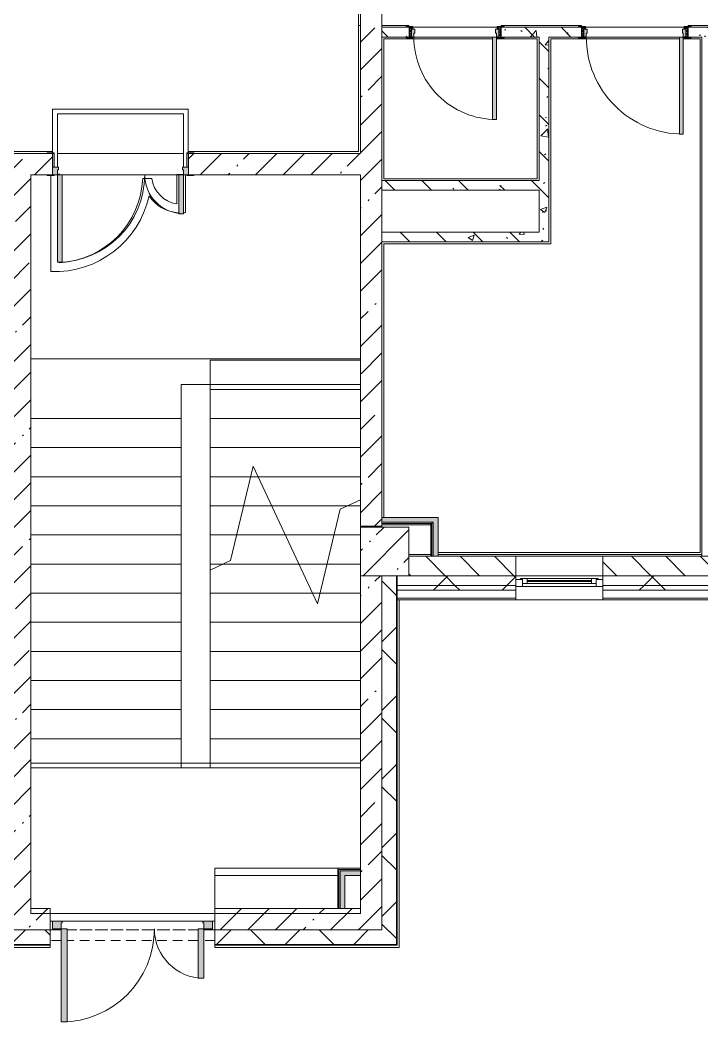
# Model space of a CAD drawing. Header units: millimetres. Extents: x 81368 to 286493, y -8553 to 29000.
# Drawn here: x 231453 to 238483, y -1048 to 9275 of the extents above; entities that cross this region are included whole.
import ezdxf

# ---------------------------------------------------------------- set-up
doc = ezdxf.new("R2010")
doc.units = ezdxf.units.MM
doc.linetypes.add('200_ШТРИХ__ш1_п0_6_', pattern=[160, 100, -60])
for name, color, linetype, lineweight in [('A-DETL-MBND-1', 7, '200_ШТРИХ__ш1_п0_6_', 9), ('A-GLAZ-2', 7, 'Continuous', 5), ('A-WALL', 7, 'Continuous', 9), ('A-WALL-6', 7, 'Continuous', 5), ('I-WALL-6', 7, 'Continuous', 5), ('S-COLS-1', 7, 'Continuous', 5), ('S-STRS-1', 7, 'Continuous', 5), ('S-STRS-MBND-1', 7, 'Continuous', 5)]:
    doc.layers.add(name, color=color, linetype=linetype, lineweight=lineweight)
for name, color, linetype, lineweight, true_color in [('A-DOOR-5', 7, 'Continuous', 5, 0xe2e2e2), ('A-DOOR-6', 7, 'Continuous', 5, 0xaaaaaa), ('A-DOOR-FRAM-4', 7, 'Continuous', 5, 0xe2e2e2), ('A-DOOR-FRAM-5', 7, 'Continuous', 5, 0xaaaaaa), ('A-FLOR-3', 7, 'Continuous', 5, 0xaaaaaa), ('I-WALL-5', 7, 'Continuous', 9, 0xe7e7e7), ('I-WALL-8', 7, 'Continuous', 5, 0x787878)]:
    doc.layers.add(name, color=color, linetype=linetype, lineweight=lineweight, true_color=true_color)
pattern_1 = [(45, (159482.88, 0), (-285.1231, 285.1231), []), (45, (159768, 0), (-285.1231, 285.1231), [504.031, -100.806, 16.764, -84.042])]
pattern_2 = [(45, (159482.9, 0), (-353.5534, 353.5534), []), (135, (159482.9, 0), (-353.5534, -353.5534), [])]
pattern_3 = [(135, (159482.9, 0), (-377.1708, -377.1708), [533.4, -88.9, 17.78, -88.9]), (135, (159482.9, 376.94), (-377.1708, -377.1708), []), (50, (159482.9, 0), (637.6445, -55.7866), [66.675, -733.425]), (355, (159482.9, 0), (-123.3494, 668.699), [53.34, -586.74]), (100.451, (159536, -4.65), (514.299, 612.908), [56.665, -623.315]), (46.184, (159482.9, 177.8), (948.7764, -147.15), [100.012, -1100.137]), (96.636, (159561.9, 165.5), (830.909, 865.997), [84.998, -934.973]), (351.184, (159482.9, 177.8), (830.918, 865.988), [80.01, -880.11]), (21, (159571.8, 133.35), (530.6506, -357.9283), [66.675, -733.425]), (326, (159571.8, 133.35), (216.308, 644.6585), [53.34, -586.74]), (71.451, (159616, 103.5), (746.9596, 286.7243), [56.665, -623.315]), (37.5, (159482.88, 0), (10.81053, 295.9426), [16.764, -562.864, 16.764, -578.866, -588.962]), (37.5, (159482.88, 0), (10.81053, 295.9426), [-1175.258, 16.764, -572.198]), (7.5, (159482.88, 0), (233.8692, 350.6318), [16.764, -322.834, 16.764, -549.529, -224.472]), (7.5, (159482.88, 0), (233.8692, 350.6318), [-905.891, 16.764, -207.708]), (327.5, (159284.63, 0), (474.5678, -20.0513), [16.764, -205.486, 16.764, -676.656, -920.115]), (327.5, (159284.63, 0), (474.5678, -20.0513), [-915.67, 16.764, -903.351]), (317.5, (159195.73, 0), (518.4522, 88.9934), [16.764, -272.161, 16.764, -443.738, -653.415]), (317.5, (159195.73, 0), (518.4522, 88.9934), [-749.427, 16.764, -636.651])]
pattern_4 = [(45, (159482.9, 0), (-530.33, 530.33), []), (135, (159482.9, 0), (-530.33, -530.33), [])]

# ---------------------------------------------------------------- blocks, each defined once
blk = doc.blocks.new('BSC_Колонна _Прямоугольная - 500х500-V41-1_2_3_птичка')
at = {"layer": 'S-COLS-1'}
h = blk.add_hatch(dxfattribs=at)
h.set_pattern_fill('FP_84', color=256, style=0, pattern_type=2)
h.set_pattern_definition([(45, (-75730, -3800), (-285.1231, 285.1231), []), (45, (-75444.88, -3800), (-285.1231, 285.1231), [504.031, -100.806, 16.764, -84.042])])
h.paths.add_polyline_path([(120, -250), (250, -250), (250, 250), (-250, 250), (-250, -250), (-30, -250)])
for p, q in [((250, 250), (-250, 250)), ((-250, 250), (-250, -250)), ((250, -250), (250, 250)), ((-250, -250), (250, -250))]:
    blk.add_line(p, q, dxfattribs=at)
blk = doc.blocks.new('110_Дверь_СКБ_1Ст_Внутренняя1 - Д-7_п__950x2100h_Туалет-32105350-1_2_3_птичка')
at = {"layer": 'A-DOOR-5'}
h = blk.add_hatch(color=256, dxfattribs=at)
h.paths.add_polyline_path([(437, -30), (462, -30), (462, 50), (437, 50), (437, 10), (427, 10), (427, -30)])
h.paths.add_polyline_path([(-438, -30), (-403, -30), (-403, 10), (-413, 10), (-413, 50), (-438, 50)])
at = {"layer": 'A-DOOR-6'}
h = blk.add_hatch(dxfattribs=at)
h.set_pattern_fill('FP_21', color=256, style=0, pattern_type=2)
h.set_pattern_definition([(135, (1826.41, 114.685), (-14.14214, -14.14214), []), (225, (1826.41, 114.685), (14.14214, -14.14214), [])])
h.paths.add_polyline_path([(487, -50), (487, 50), (462, 50), (463, -50)])
at = {"layer": 'A-DOOR-FRAM-4'}
for points in [[(-373, 50), (-373, 900), (-413, 900), (-413, 50), (-393, 50)], [(-438, 50), (-423, 50), (-423, 58), (-493, 58), (-493, 50), (-463, 50)], [(517, 50), (517, 58), (447, 58), (447, 50), (492, 50)], [(-493, -58), (-423, -58), (-423, -50), (-493, -50)], [(-438, -50), (-423, -50), (-423, -30), (-438, -30)], [(462, -50), (462, -30), (447, -30), (447, -50)], [(468, -58), (517, -58), (517, -50), (447, -50), (447, -58)]]:
    blk.add_hatch(color=256, dxfattribs=at).paths.add_polyline_path(points)
at = {"layer": 'A-DOOR-FRAM-5'}
h = blk.add_hatch(dxfattribs=at)
h.set_pattern_fill('FP_22', color=256, style=0, pattern_type=2)
h.set_pattern_definition([(45, (-296.384, 114.685), (-14.1421, 14.1421), []), (135, (-296.384, 114.685), (-14.1421, -14.1421), [])])
h.paths.add_polyline_path([(-438, -50), (-438, 50), (-463, 50), (-463, -50)])
at = {"layer": 'A-DOOR-6'}
for p, q in [((-413, 900), (-413, 50)), ((-373, 900), (-413, 900)), ((-373, 50), (-373, 900)), ((-413, 50), (-373, 50))]:
    blk.add_line(p, q, dxfattribs=at)
blk.add_arc((-413, 50), 850, 360, 90, dxfattribs=at)
at = {"layer": 'A-DOOR-FRAM-5'}
for p, q in [((-423, 58), (-493, 58)), ((-493, 58), (-493, 50)), ((-493, 50), (-423, 50)), ((-438, 50), (-463, 50)), ((-463, 50), (-463, -50)), ((-413, 50), (-438, 50)), ((-438, 50), (-438, -30)), ((-438, -50), (-438, 50)), ((-423, 50), (-438, 50)), ((-438, 50), (-438, 49)), ((-438, 49), (-423, 49)), ((-423, 50), (-423, 58)), ((-423, 49), (-423, 50)), ((-413, 10), (-413, 50)), ((-403, 10), (-413, 10)), ((-403, -30), (-403, 10)), ((437, 10), (427, 10)), ((427, 10), (427, -30)), ((437, 50), (437, 10)), ((462, 50), (437, 50)), ((517, 58), (447, 58)), ((447, 58), (447, 50)), ((462, 50), (447, 50)), ((447, 50), (447, 49)), ((447, 50), (517, 50)), ((447, 49), (462, 49)), ((462, -30), (462, 50)), ((487, 50), (462, 50)), ((462, 50), (462, -50)), ((462, 49), (462, 50)), ((487, -50), (487, 50)), ((517, 50), (517, 58)), ((-423, -50), (-493, -50)), ((-493, -50), (-493, -58)), ((-493, -58), (-423, -58)), ((-463, -50), (-438, -50)), ((-438, -30), (-403, -30)), ((-423, -30), (-438, -30)), ((-438, -30), (-438, -50)), ((-438, -50), (-423, -50)), ((-423, -50), (-423, -30)), ((-423, -58), (-423, -50)), ((427, -30), (462, -30)), ((462, -30), (447, -30)), ((447, -30), (447, -50)), ((447, -50), (462, -50)), ((517, -50), (447, -50)), ((447, -50), (447, -58)), ((447, -58), (517, -58)), ((462, -50), (462, -30)), ((462, -50), (487, -50)), ((517, -58), (517, -50))]:
    blk.add_line(p, q, dxfattribs=at)
blk = doc.blocks.new('110_Дверь_СКБ_1Ст_Внутренняя1 - Д-4 _п_ 1100x2100h_су мгн 2-33304581-1_2_3_птичка')
at = {"layer": 'A-DOOR-5'}
h = blk.add_hatch(color=256, dxfattribs=at)
h.paths.add_polyline_path([(537.5, 50), (512.5, 50), (512.5, 10), (502.5, 10), (502.5, -30), (537.5, -30), (537.5, 28.8)])
h.paths.add_polyline_path([(-487.5, 50), (-512.5, 50), (-512.5, -30), (-477.5, -30), (-477.5, 10), (-487.5, 10)])
at = {"layer": 'A-DOOR-6'}
h = blk.add_hatch(dxfattribs=at)
h.set_pattern_fill('FP_17', color=256, style=0, pattern_type=2)
h.set_pattern_definition([(135, (1751.41, 114.685), (-14.14214, -14.14214), []), (225, (1751.41, 114.685), (14.14214, -14.14214), [])])
h.paths.add_polyline_path([(537.5, 50), (537.5, -50), (562.5, -50), (562.5, 50)])
at = {"layer": 'A-DOOR-FRAM-4'}
for points in [[(-487.5, 1050), (-487.5, 50), (-447.5, 50), (-447.5, 1050)], [(-567.5, 58), (-567.5, 50), (-497.5, 50), (-497.5, 58), (-561.1, 58)], [(530.1, 58), (522.5, 58), (522.5, 50), (592.5, 50), (592.5, 58), (537.5, 58)], [(-497.5, -50), (-567.5, -50), (-567.5, -58), (-497.5, -58)], [(-497.5, -30), (-512.5, -30), (-512.5, -50), (-497.5, -50)], [(537.5, -30), (522.5, -30), (522.5, -50), (537.5, -50)], [(522.5, -50), (522.5, -58), (592.5, -58), (592.5, -50), (537.5, -50)]]:
    blk.add_hatch(color=256, dxfattribs=at).paths.add_polyline_path(points)
at = {"layer": 'A-DOOR-FRAM-5'}
h = blk.add_hatch(dxfattribs=at)
h.set_pattern_fill('FP_18', color=256, style=0, pattern_type=2)
h.set_pattern_definition([(45, (-371.384, 114.685), (-14.1421, 14.1421), []), (135, (-371.384, 114.685), (-14.1421, -14.1421), [])])
h.paths.add_polyline_path([(-512.5, 50), (-537.5, 50), (-537.5, -50), (-512.5, -50), (-512.5, -41.8)])
at = {"layer": 'A-DOOR-6'}
for p, q in [((-487.5, 1050), (-487.5, 50)), ((-447.5, 1050), (-487.5, 1050)), ((-447.5, 50), (-447.5, 1050)), ((-487.5, 50), (-447.5, 50))]:
    blk.add_line(p, q, dxfattribs=at)
blk.add_arc((-487.5, 50), 1000, 360, 90, dxfattribs=at)
at = {"layer": 'A-DOOR-FRAM-5'}
for p, q in [((-497.5, 58), (-567.5, 58)), ((-567.5, 58), (-567.5, 50)), ((-567.5, 50), (-497.5, 50)), ((-512.5, 50), (-537.5, 50)), ((-537.5, 50), (-537.5, -50)), ((-487.5, 50), (-512.5, 50)), ((-512.5, 50), (-512.5, -30)), ((-512.5, -50), (-512.5, 50)), ((-497.5, 50), (-512.5, 50)), ((-512.5, 50), (-512.5, 49)), ((-512.5, 49), (-497.5, 49)), ((-497.5, 50), (-497.5, 58)), ((-497.5, 49), (-497.5, 50)), ((-487.5, 10), (-487.5, 50)), ((-477.5, 10), (-487.5, 10)), ((-477.5, -30), (-477.5, 10)), ((512.5, 10), (502.5, 10)), ((502.5, 10), (502.5, -30)), ((512.5, 50), (512.5, 10)), ((537.5, 50), (512.5, 50)), ((592.5, 58), (522.5, 58)), ((522.5, 58), (522.5, 50)), ((537.5, 50), (522.5, 50)), ((522.5, 50), (522.5, 49)), ((522.5, 50), (592.5, 50)), ((522.5, 49), (537.5, 49)), ((537.5, -30), (537.5, 50)), ((562.5, 50), (537.5, 50)), ((537.5, 50), (537.5, -50)), ((537.5, 49), (537.5, 50)), ((562.5, -50), (562.5, 50)), ((592.5, 50), (592.5, 58)), ((-497.5, -50), (-567.5, -50)), ((-567.5, -50), (-567.5, -58)), ((-567.5, -58), (-497.5, -58)), ((-537.5, -50), (-512.5, -50)), ((-512.5, -30), (-477.5, -30)), ((-497.5, -30), (-512.5, -30)), ((-512.5, -30), (-512.5, -50)), ((-512.5, -50), (-497.5, -50)), ((-497.5, -50), (-497.5, -30)), ((-497.5, -58), (-497.5, -50)), ((502.5, -30), (537.5, -30)), ((537.5, -30), (522.5, -30)), ((522.5, -30), (522.5, -50)), ((522.5, -50), (537.5, -50)), ((592.5, -50), (522.5, -50)), ((522.5, -50), (522.5, -58)), ((522.5, -58), (592.5, -58)), ((537.5, -50), (537.5, -30)), ((537.5, -50), (562.5, -50)), ((592.5, -58), (592.5, -50))]:
    blk.add_line(p, q, dxfattribs=at)
blk = doc.blocks.new('110_Дверь_СКБ_2Ст - Д-1_л_Лестничная клетка EIS60 2-32142534-1_2_3_птичка')
at = {"layer": 'A-DOOR-5'}
for points in [[(662, 1010), (612, 1010), (612, 110), (662, 110), (662, 786)], [(-588, 510), (-638, 510), (-638, 110), (-588, 110), (-588, 499)], [(712, 30), (697, 30), (700, -110), (712, -110)]]:
    blk.add_hatch(color=256, dxfattribs=at).paths.add_polyline_path(points)
h = blk.add_hatch(color=256, dxfattribs=at)
h.paths.add_polyline_path([(662, 110), (662, 60), (652, 60), (652, 30), (712, 33), (712, 110)])
h.paths.add_polyline_path([(-638, 110), (-688, 110), (-687, 30), (-628, 36), (-628, 60), (-638, 60), (-638, 105)])
at = {"layer": 'A-DOOR-FRAM-4'}
for points in [[(-673, 118), (-743, 118), (-743, 110), (-673, 110)], [(730, 118), (697, 118), (697, 110), (767, 110), (767, 118)], [(-673, 30), (-688, 30), (-687, -110), (-673, -110), (-673, -21)], [(-687, -110), (-743, -110), (-743, -118), (-673, -118), (-674, -110)], [(767, -110), (697, -110), (699, -118), (767, -118)]]:
    blk.add_hatch(color=256, dxfattribs=at).paths.add_polyline_path(points)
at = {"layer": 'A-DOOR-6'}
for p, q in [((662, 1010), (612, 1010)), ((612, 1010), (612, 110)), ((662, 110), (662, 1010)), ((-638, 510), (-638, 110)), ((-588, 510), (-638, 510)), ((-588, 110), (-588, 510)), ((-638, 110), (-588, 110)), ((612, 110), (662, 110))]:
    blk.add_line(p, q, dxfattribs=at)
for centre, radius, start, end in [((662, 110), 900, 90, 180), ((-638, 110), 400, 360, 90)]:
    blk.add_arc(centre, radius, start, end, dxfattribs=at)
at = {"layer": 'A-DOOR-FRAM-5'}
for p, q in [((-673, 118), (-743, 118)), ((-743, 118), (-743, 110)), ((-743, 110), (-673, 110)), ((-638, 110), (-688, 110)), ((-688, 110), (-688, 30)), ((-673, 110), (-673, 118)), ((-638, 60), (-638, 110)), ((662, 110), (662, 60)), ((712, 110), (662, 110)), ((767, 118), (697, 118)), ((697, 118), (697, 110)), ((697, 110), (767, 110)), ((712, 30), (712, 110)), ((767, 110), (767, 118)), ((-688, 30), (-628, 30)), ((-673, 30), (-688, 30)), ((-688, 30), (-688, -110)), ((-673, -110), (-673, 30)), ((-628, 60), (-638, 60)), ((-628, 30), (-628, 60)), ((662, 60), (652, 60)), ((652, 60), (652, 30)), ((652, 30), (712, 30)), ((712, 30), (697, 30)), ((697, 30), (697, -110)), ((712, -110), (712, 30)), ((-673, -110), (-743, -110)), ((-743, -110), (-743, -118)), ((-743, -118), (-673, -118)), ((-688, -110), (-673, -110)), ((-673, -118), (-673, -110)), ((697, -110), (712, -110)), ((767, -110), (697, -110)), ((697, -110), (697, -118)), ((697, -118), (767, -118)), ((767, -118), (767, -110))]:
    blk.add_line(p, q, dxfattribs=at)
blk = doc.blocks.new('120_Окно_СКБ_1Ст - 120_Окно_СКБ_1Ст 900х2500_h_-19906774-1_2_3_птичка')
at = {"layer": 'A-GLAZ-2'}
for p, q in [((-450, -75), (-450, -5)), ((-450, -5), (-380, -5)), ((450, -5), (-450, -5)), ((-380, -75), (-450, -75)), ((-450, -75), (-400, -75)), ((-380, -75), (-400, -75)), ((-400, -75), (-400, -85)), ((-400, -85), (400, -85)), ((400, -85), (-400, -85)), ((-380, -5), (-380, -75)), ((380, -35), (-380, -35)), ((-380, -35), (-380, -75)), ((-330, -85), (-330, -35)), ((-330, -55), (330, -55)), ((330, -65), (-330, -65)), ((330, -85), (330, -35)), ((380, -75), (380, -5)), ((380, -5), (450, -5)), ((380, -75), (380, -35)), ((450, -75), (380, -75)), ((400, -75), (380, -75)), ((400, -75), (450, -75)), ((400, -85), (400, -75)), ((450, -5), (450, -75))]:
    blk.add_line(p, q, dxfattribs=at)
blk = doc.blocks.new('110_Дверь_СКБ_2Ст_Наружная - ДН-1_л__ Двухстворчатая 1350 х3200 _ЛК_ в свету с верхним остеклением 2-V153-1_2_3_птичка')
at = {"layer": 'A-DOOR-5'}
for points in [[(694.5, 869), (694.5, -91), (754.5, -91), (754.5, 869)], [(-715.5, 419), (-715.5, -91), (-655.5, -91), (-655.5, 419)]]:
    blk.add_hatch(color=256, dxfattribs=at).paths.add_polyline_path(points)
h = blk.add_hatch(color=256, dxfattribs=at)
h.paths.add_polyline_path([(-805.5, -91), (-805.5, -171), (-705.5, -171), (-705.5, -151), (-715.5, -151), (-715.5, -91), (-780.5, -91)])
h.paths.add_polyline_path([(774.2, -91), (754.5, -91), (754.5, -151), (744.5, -151), (744.5, -171), (844.5, -171), (844.5, -91)])
at = {"layer": 'A-DOOR-6'}
for p, q in [((754.5, 869), (694.5, 869)), ((694.5, 869), (694.5, -91)), ((754.5, -91), (754.5, 869)), ((-715.5, 419), (-715.5, -91)), ((-655.5, 419), (-715.5, 419)), ((-655.5, -91), (-655.5, 419)), ((-715.5, -91), (-655.5, -91)), ((694.5, -91), (754.5, -91))]:
    blk.add_line(p, q, dxfattribs=at)
for centre, radius, start, end in [((754.5, -91), 960, 90, 180), ((-715.5, -91), 510, 0, 90)]:
    blk.add_arc(centre, radius, start, end, dxfattribs=at)
at = {"layer": 'A-DOOR-FRAM-5'}
for p, q in [((-715.5, -91), (-805.5, -91)), ((-805.5, -91), (-805.5, -171)), ((-715.5, -151), (-715.5, -91)), ((754.5, -91), (754.5, -151)), ((844.5, -91), (754.5, -91)), ((844.5, -171), (844.5, -91)), ((-805.5, -171), (-705.5, -171)), ((-705.5, -151), (-715.5, -151)), ((-705.5, -171), (-705.5, -151)), ((754.5, -151), (744.5, -151)), ((744.5, -151), (744.5, -171)), ((744.5, -171), (844.5, -171))]:
    blk.add_line(p, q, dxfattribs=at)
blk = doc.blocks.new('Зашивка приборов отопления5 - Зашивка приборов отопления-33272456-1_2_3_птичка')
at = {"layer": 'A-WALL-6'}
for p, q in [((75245, 535), (73980, 535)), ((73980, 535), (73980, 460)), ((75245, 460), (73980, 460)), ((73980, 460), (73980, 120)), ((73980, 460), (75245, 460))]:
    blk.add_line(p, q, dxfattribs=at)

msp = doc.modelspace()

# ---------------------------------------------------------------- hatches: boundary and pattern name
at = {"layer": 'A-WALL-6'}
h = msp.add_hatch(dxfattribs=at)
h.set_pattern_fill('FP_100', color=256, style=0, pattern_type=2)
h.set_pattern_definition([(135, (159482.88, 0), (-176.7767, -176.7767), [])])
h.paths.add_polyline_path([(235576.1, 3550), (236562.9, 3550), (236562.9, 3750), (235462.9, 3750), (235462.9, 3550)])
h.paths.add_polyline_path([(238483.4, 3550), (238663.4, 3550), (238663.4, 3750), (237462.9, 3750), (237462.9, 3550), (238364.5, 3550)])
h.paths.add_polyline_path([(243582.9, 3550), (243682.9, 3550), (243682.9, 3750), (243582.9, 3750), (243582.9, 3554.3)])
h.paths.add_polyline_path([(239563.4, 3550), (239832.9, 3550), (239832.9, 3750), (239563.4, 3750), (239563.4, 3727.7)])
h.paths.add_polyline_path([(241482.9, 3550), (241482.9, 3750), (240332.9, 3750), (240332.9, 3550)])
h = msp.add_hatch(dxfattribs=at)
h.set_pattern_fill('FP_89', color=256, style=0, pattern_type=2)
h.set_pattern_definition(pattern_2)
h.paths.add_polyline_path([(235182.9, -250), (235332.9, -250), (235332.9, 3550), (235182.9, 3550), (235182.9, -210)])
h = msp.add_hatch(dxfattribs=at)
h.set_pattern_fill('FP_89', color=256, style=0, pattern_type=2)
h.set_pattern_definition(pattern_2)
h.paths.add_polyline_path([(243941.4, 3450), (244282.9, 3450), (244282.9, 3550), (243582.9, 3550), (243582.9, 3450), (243682.9, 3450)])
h.paths.add_polyline_path([(236505.5, 3450), (236562.9, 3455.7), (236562.9, 3550), (235340.9, 3546.3), (235340.9, 3450), (236101.1, 3450)])
h.paths.add_polyline_path([(237462.9, 3450), (238663.4, 3450), (238663.4, 3550), (237462.9, 3550), (237462.9, 3466.9)])
h.paths.add_polyline_path([(240223.5, 3450), (241482.9, 3450), (241482.9, 3550), (239563.4, 3550), (239563.4, 3450)])
h = msp.add_hatch(dxfattribs=at)
h.set_pattern_fill('FP_89', color=256, style=0, pattern_type=2)
h.set_pattern_definition(pattern_2)
h.paths.add_polyline_path([(243582.9, 3400), (244332.9, 3400), (244332.9, 3450), (243582.9, 3450), (243582.9, 3440)])
h.paths.add_polyline_path([(236505.5, 3400), (236562.9, 3400), (236562.9, 3450), (235340.9, 3450), (235340.9, 3400), (235576.1, 3400)])
h.paths.add_polyline_path([(238364.5, 3400), (238663.4, 3400), (238663.4, 3450), (237462.9, 3450), (237462.9, 3400)])
h.paths.add_polyline_path([(239563.4, 3400), (241482.9, 3400), (241482.9, 3450), (239563.4, 3450), (239563.4, 3440)])
h = msp.add_hatch(dxfattribs=at)
h.set_pattern_fill('FP_89', color=256, style=0, pattern_type=2)
h.set_pattern_definition(pattern_2)
h.paths.add_polyline_path([(235176.7, -250), (235182.9, -250), (235182.9, -100), (233462.9, -100), (233462.9, -250), (235174.9, -250)])
h.paths.add_polyline_path([(227210.8, -250), (230142.9, -250), (230142.9, -100), (226542.9, -100), (226542.9, -250)])
h.paths.add_polyline_path([(231718.9, -250), (231762.9, -250), (231762.9, -100), (231042.9, -101.8), (231042.9, -250), (231562.9, -250)])
h.paths.add_polyline_path([(221092.9, -250), (221092.9, -100), (220392.9, -100), (220392.9, -250), (220704.5, -250)])
h.paths.add_polyline_path([(223192.9, -250), (223742.9, -250), (223742.9, -100), (223192.9, -100), (223192.9, -121.3)])
h.paths.add_polyline_path([(219492.9, -250), (219492.9, -100), (218742.9, -100), (218742.9, -250)])
h.paths.add_polyline_path([(216642.9, -250), (216642.9, -100), (215892.9, -100), (215892.9, -250), (216057.1, -250)])
h.paths.add_polyline_path([(224642.9, -250), (225642.9, -250), (225642.9, -100), (224642.9, -100), (224642.9, -118)])
h.paths.add_polyline_path([(211354.4, -250), (212792.9, -250), (212792.9, -100), (211354.4, -100), (211354.4, -150.7)])
h.paths.add_polyline_path([(209254.4, -250), (209254.4, -100), (208542.9, -100), (208542.9, -250), (208621.3, -250)])
h.paths.add_polyline_path([(207642.9, -250), (207642.9, -100), (206892.9, -100), (206892.9, -250)])
h.paths.add_polyline_path([(203792.9, -250), (203792.9, -100), (202220.4, -100), (202220.4, -250), (203044.4, -250)])
h.paths.add_polyline_path([(200120.4, -250), (200120.4, -100), (199422.9, -100), (199422.9, -250)])
h.paths.add_polyline_path([(198522.9, -250), (198522.9, -100), (197472.9, -100), (197472.9, -250), (198397.1, -250)])
h.paths.add_polyline_path([(196572.9, -250), (196572.9, -100), (195452.9, -100), (195452.9, -250), (196538.1, -250)])
h.paths.add_polyline_path([(193352.9, -250), (193352.9, -100), (192492.9, -100), (192492.9, -250)])
h.paths.add_polyline_path([(189692.9, -250), (189692.9, -100), (188692.6, -100), (188692.6, -250), (189102.3, -250)])
h.paths.add_polyline_path([(187792.6, -250), (187792.6, -100), (186792.9, -100), (186792.9, -250)])
h.paths.add_polyline_path([(181092.9, -250), (182117.9, -250), (182117.9, -100), (181092.9, -100), (181092.9, -226)])
h.paths.add_polyline_path([(175092.9, -250), (175092.9, -100), (174342.9, -100), (174342.9, -250)])
h.paths.add_polyline_path([(185892.9, -250), (185892.9, -100), (184917.9, -100), (184917.9, -250), (185384.4, -250)])
h.paths.add_polyline_path([(175992.9, -250), (176742.9, -250), (176742.9, -100), (175992.9, -100), (175992.9, -238.7)])
h.paths.add_polyline_path([(178842.9, -250), (180192.9, -250), (180192.9, -100), (178842.9, -100), (178842.9, -231.6)])
h.paths.add_polyline_path([(160288.6, -250), (163212.9, -250), (163212.9, -100), (159222.9, -100), (159222.9, -250), (159592.9, -250)])
h.paths.add_polyline_path([(167142.9, -250), (167742.6, -250), (167742.6, -100), (166312.9, -100), (166312.9, -250), (166794.9, -250)])
h.paths.add_polyline_path([(171492.9, -250), (172242.9, -248), (172242.9, -100), (171492.9, -100), (171492.9, -249.9)])
h.paths.add_polyline_path([(169392.9, -250), (169392.9, -100), (168642.6, -100), (168642.6, -250), (168653.8, -250)])
at = {"layer": 'I-WALL-5'}
for points in [[(235182.9, 4100), (235762.3, 4100), (235757.3, 4150), (235182.9, 4145)], [(235762.3, 3750), (235757.3, 4100), (235712.3, 4095.2), (235712.3, 3750)], [(234962.9, 460), (234962.9, 510), (234752.9, 510), (234752.9, 460), (234864.1, 460)], [(234802.9, 120), (234802.9, 460), (234752.9, 460), (234752.9, 120)]]:
    msp.add_hatch(color=256, dxfattribs=at).paths.add_polyline_path(points)
at = {"layer": 'I-WALL-6'}
h = msp.add_hatch(dxfattribs=at)
h.set_pattern_fill('FP_69', color=256, style=0, pattern_type=2)
h.set_pattern_definition(pattern_1)
h.paths.add_polyline_path([(235182.9, 7900), (235182.9, 9330), (234962.9, 9330), (234962.9, 7900)])
h.paths.add_polyline_path([(235182.9, 10830), (235182.9, 10900), (235162.9, 10900), (235162.9, 10830)])
h = msp.add_hatch(dxfattribs=at)
h.set_pattern_fill('FP_69', color=256, style=0, pattern_type=2)
h.set_pattern_definition(pattern_1)
h.paths.add_polyline_path([(231562.9, -100), (231562.9, 7900), (231342.9, 7900), (231342.9, -100)])
h = msp.add_hatch(dxfattribs=at)
h.set_pattern_fill('FP_69', color=256, style=0, pattern_type=2)
h.set_pattern_definition(pattern_1)
h.paths.add_polyline_path([(231562.9, 7680), (231787.9, 7680), (231787.9, 7900), (231562.9, 7900), (231562.9, 7708.9)])
h.paths.add_polyline_path([(234962.9, 7680), (235182.9, 7680), (235182.9, 7900), (233187.9, 7900), (233187.9, 7680), (234942.9, 7680)])
h = msp.add_hatch(dxfattribs=at)
h.set_pattern_fill('FP_69', color=256, style=0, pattern_type=2)
h.set_pattern_definition(pattern_1)
h.paths.add_polyline_path([(234962.9, 4060), (235182.9, 4060), (235182.9, 7680), (234962.9, 7680), (234962.9, 4095.2)])
h = msp.add_hatch(dxfattribs=at)
h.set_pattern_fill('FP_187', color=256, style=0, pattern_type=2)
h.set_pattern_definition(pattern_4)
h.paths.add_polyline_path([(235699.8, 4087.5), (235712.3, 4087.5), (235712.3, 4100), (235182.9, 4095.2), (235182.9, 4087.5), (235576.1, 4087.5)])
h = msp.add_hatch(dxfattribs=at)
h.set_pattern_fill('FP_187', color=256, style=0, pattern_type=2)
h.set_pattern_definition(pattern_4)
h.paths.add_polyline_path([(235699.8, 4075), (235699.8, 4087.5), (235182.9, 4087.5), (235182.9, 4075), (235687.3, 4075)])
h = msp.add_hatch(dxfattribs=at)
h.set_pattern_fill('FP_69', color=256, style=0, pattern_type=2)
h.set_pattern_definition(pattern_1)
h.paths.add_polyline_path([(235182.9, -100), (235182.9, 3550), (234962.9, 3550), (234962.9, -100)])
h = msp.add_hatch(dxfattribs=at)
h.set_pattern_fill('FP_69', color=256, style=0, pattern_type=2)
h.set_pattern_definition(pattern_1)
h.paths.add_polyline_path([(234962.9, -100), (234962.9, 120), (233462.9, 120), (233462.9, -100), (234646.6, -100)])
h.paths.add_polyline_path([(231762.9, -100), (231762.9, 120), (231562.9, 120), (231562.9, -100)])
at = {"layer": 'I-WALL-8'}
h = msp.add_hatch(dxfattribs=at)
h.set_pattern_fill('FP_98', color=256, style=0, pattern_type=2)
h.set_pattern_definition(pattern_3)
h.paths.add_polyline_path([(238603.4, 9100), (238647.9, 9100), (238647.9, 9200), (238340.9, 9200), (238340.9, 9100), (238583.4, 9100)])
h.paths.add_polyline_path([(235432.9, 9100), (235462.9, 9100), (235462.9, 9200), (235182.9, 9200), (235182.9, 9100), (235202.9, 9100)])
h.paths.add_polyline_path([(240223.5, 9100), (241312.9, 9100), (241312.9, 9200), (239747.9, 9200), (239747.9, 9100), (240112.9, 9100)])
h.paths.add_polyline_path([(236412.9, 9100), (237240.9, 9100), (237240.9, 9200), (236412.9, 9200)])
h = msp.add_hatch(dxfattribs=at)
h.set_pattern_fill('FP_98', color=256, style=0, pattern_type=2)
h.set_pattern_definition(pattern_3)
h.paths.add_polyline_path([(236903.8, 7090.6), (236903.8, 9100), (236803.8, 9100), (236803.8, 7090.6)])
h = msp.add_hatch(dxfattribs=at)
h.set_pattern_fill('FP_98', color=256, style=0, pattern_type=2)
h.set_pattern_definition(pattern_3)
h.paths.add_polyline_path([(235479.3, 7520.6), (236803.8, 7520.6), (236803.8, 7620.6), (235182.9, 7620.6), (235182.9, 7520.6), (235202.9, 7520.6)])
h = msp.add_hatch(dxfattribs=at)
h.set_pattern_fill('FP_98', color=256, style=0, pattern_type=2)
h.set_pattern_definition(pattern_3)
h.paths.add_polyline_path([(235182.9, 6990.6), (236903.8, 6990.6), (236903.8, 7090.6), (235182.9, 7090.6)])

# ---------------------------------------------------------------- linework, layer by layer
at = {"layer": 'A-DETL-MBND-1'}
for p, q in [((231762.9, -100), (231877.9, -100)), ((231877.9, -100), (231762.9, -100)), ((231937.9, -100), (233287.9, -100)), ((233287.9, -100), (231937.9, -100)), ((233347.9, -100), (233462.9, -100)), ((233462.9, -100), (233347.9, -100)), ((231877.9, -210), (231762.9, -210)), ((233287.9, -210), (231937.9, -210)), ((233462.9, -210), (233347.9, -210))]:
    msp.add_line(p, q, dxfattribs=at)
at = {"layer": 'A-FLOR-3'}
for p, q in [((234942.9, 7920), (234942.9, 10880)), ((234942.9, 9220), (234962.9, 9220)), ((235182.9, 9220), (235462.9, 9220)), ((235462.9, 9220), (235462.9, 9208)), ((236412.9, 9208), (236412.9, 9220)), ((236412.9, 9220), (237240.9, 9220)), ((237240.9, 9220), (237240.9, 9208)), ((238340.9, 9208), (238340.9, 9220)), ((238340.9, 9220), (238647.9, 9220)), ((235462.9, 9092), (235462.9, 9080)), ((236412.9, 9080), (236412.9, 9092)), ((237240.9, 9092), (237240.9, 9080)), ((238340.9, 9080), (238340.9, 9092)), ((235202.9, 9080), (235202.9, 7640.6)), ((235202.9, 9080), (236322.9, 9080)), ((236362.9, 9080), (236783.8, 9080)), ((236783.8, 7640.6), (236783.8, 9080)), ((236923.8, 9080), (236923.8, 6970.6)), ((236923.8, 9080), (238250.9, 9080)), ((238290.9, 9080), (238463.4, 9080)), ((238463.4, 3790), (238463.4, 9080)), ((231787.8, 8357.4), (231787.8, 7908)), ((233187.8, 8357.4), (231787.8, 8357.4)), ((231837.8, 7760), (231837.8, 8307.4)), ((231837.8, 8307.4), (233137.8, 8307.4)), ((233137.8, 8307.4), (233137.8, 7760)), ((233187.8, 7908), (233187.8, 8357.4)), ((231128.9, 7920), (231787.8, 7920)), ((233187.9, 7908), (233187.9, 7920)), ((233187.9, 7920), (234942.9, 7920)), ((231770.5, 7672), (231770.5, 6682.9)), ((231860.5, 7688.2), (231837.9, 7688.2)), ((231860.5, 7680), (231860.5, 7688.2)), ((232811.8, 7642.2), (232718.2, 7642.2)), ((233137.9, 7685.2), (233068.1, 7685.2)), ((233068.1, 7685.2), (233068.1, 7381.5)), ((233158.1, 7290.8), (233158.1, 7680)), ((235202.9, 7640.6), (236783.8, 7640.6)), ((236923.8, 6970.6), (235202.9, 6970.6)), ((235202.9, 6970.6), (235202.9, 4150)), ((231860.5, 6773.6), (231860.5, 6780)), ((234962.9, 5783.8), (231562.9, 5783.8)), ((234962.9, 4060), (234962.9, 4050)), ((235182.9, 4060), (235182.9, 4050)), ((235762.3, 3790), (238463.4, 3790)), ((231562.9, 1620), (234962.9, 1620)), ((231787.9, -8), (231762.9, -8)), ((233337.9, -8), (231887.9, -8)), ((233462.9, -8), (233437.9, -8))]:
    msp.add_line(p, q, dxfattribs=at)
for centre, radius, start, end in [((231809.1, 7682.2), 910, 273.23752, 357.48069), ((233113.1, 7682.2), 304, 187.56084, 261.48743), ((231809.1, 7682.2), 1000, 267.78741, 347.3989), ((233113.1, 7682.2), 394, 213.62195, 266.31806), ((233113.1, 7682.2), 394, 273.6096, 276.55825)]:
    msp.add_arc(centre, radius, start, end, dxfattribs=at)
at = {"layer": 'A-WALL'}
for p, q in [((235182.9, 9200), (235182.9, 9100)), ((235182.9, 7620.6), (235182.9, 7520.6)), ((235182.9, 7090.6), (235182.9, 6990.6)), ((235182.9, 4150), (235182.9, 4075)), ((235712.3, 4100), (235182.9, 4100)), ((235699.8, 4087.5), (235182.9, 4087.5)), ((235699.8, 3750), (235699.8, 4087.5)), ((235712.3, 3750), (235712.3, 4100)), ((238483.4, 3750), (238583.4, 3750)), ((235182.9, -100), (235182.9, 3550)), ((235332.9, -250), (235332.9, 3550)), ((235335.9, -253), (235335.9, 3550)), ((235340.9, 3550), (235340.9, 3300)), ((236562.9, 3550), (235462.9, 3550)), ((238663.4, 3550), (237462.9, 3550)), ((235340.9, 3450), (236562.9, 3450)), ((237462.9, 3450), (238663.4, 3450)), ((235340.9, 3400), (236562.9, 3400)), ((235340.9, 3320), (236562.9, 3320)), ((237462.9, 3400), (238663.4, 3400)), ((237462.9, 3320), (238663.4, 3320)), ((234740.4, 522.5), (234962.9, 522.5)), ((234740.4, 120), (234740.4, 522.5)), ((234962.9, 460), (234962.9, 535)), ((234752.9, 510), (234962.9, 510)), ((234752.9, 120), (234752.9, 510)), ((234727.9, 120), (234802.9, 120)), ((231762.9, -100), (231562.9, -100)), ((234962.9, -100), (233462.9, -100)), ((231042.9, -250), (231762.9, -250)), ((231042.9, -253), (231762.9, -253)), ((233462.9, -250), (235332.9, -250)), ((233462.9, -253), (235335.9, -253))]:
    msp.add_line(p, q, dxfattribs=at)
at = {"layer": 'A-WALL-6'}
for p, q in [((238483.4, 3750), (235462.9, 3750)), ((236562.9, 3300), (236562.9, 3750)), ((237462.9, 3750), (237462.9, 3300)), ((235340.9, 3300), (244432.9, 3300)), ((235340.9, -258), (235340.9, 3300)), ((235362.9, 3300), (235362.9, -280)), ((231562.9, -100), (231342.9, -100)), ((231762.9, -280), (231762.9, -100)), ((233462.9, -100), (233462.9, -280)), ((235182.9, -100), (234962.9, -100)), ((231762.9, -280), (159192.9, -280)), ((223742.9, -258), (231762.9, -258)), ((233462.9, -258), (235340.9, -258)), ((235362.9, -280), (233462.9, -280))]:
    msp.add_line(p, q, dxfattribs=at)
at = {"layer": 'I-WALL-6'}
for p, q in [((234962.9, 7900), (234962.9, 10900)), ((235182.9, 9200), (235182.9, 9376.2)), ((235432.9, 9200), (235182.9, 9200)), ((235502.9, 9200), (236372.9, 9200)), ((237210.9, 9200), (236442.9, 9200)), ((237280.9, 9200), (238300.9, 9200)), ((238617.9, 9200), (238370.9, 9200)), ((235182.9, 7900), (235182.9, 9100)), ((235182.9, 9100), (235432.9, 9100)), ((236322.9, 9100), (235512.9, 9100)), ((236442.9, 9100), (236803.8, 9100)), ((236803.8, 9100), (236803.8, 7620.6)), ((236903.8, 9100), (237210.9, 9100)), ((236903.8, 6990.6), (236903.8, 9100)), ((238250.9, 9100), (237290.9, 9100)), ((238370.9, 9100), (238483.4, 9100)), ((238483.4, 9100), (238483.4, 3750)), ((231732.9, 7900), (231172.9, 7900)), ((231837.8, 7900), (233137.8, 7900)), ((234962.9, 7900), (233242.9, 7900)), ((235182.9, 7620.6), (235182.9, 7900)), ((231562.9, 120), (231562.9, 7680)), ((231562.9, 7680), (231732.9, 7680)), ((233068.1, 7680), (231887.9, 7680)), ((233242.9, 7680), (234962.9, 7680)), ((234962.9, 7680), (234962.9, 4060)), ((236803.8, 7620.6), (235182.9, 7620.6)), ((235182.9, 7090.6), (235182.9, 7520.6)), ((235182.9, 7520.6), (236803.8, 7520.6)), ((236803.8, 7520.6), (236803.8, 7090.6)), ((236803.8, 7090.6), (235182.9, 7090.6)), ((235182.9, 4150), (235182.9, 6990.6)), ((235182.9, 6990.6), (236903.8, 6990.6)), ((235762.3, 4150), (235182.9, 4150)), ((235762.3, 3750), (235762.3, 4150)), ((234962.9, 4060), (235182.9, 4060)), ((235182.9, 4060), (235182.9, 4075)), ((235182.9, 4075), (235687.3, 4075)), ((235687.3, 4075), (235687.3, 3750)), ((235462.9, 3770), (235687.3, 3770)), ((235687.3, 3750), (235762.3, 3750)), ((235762.3, 3770), (238483.4, 3770)), ((234962.9, 3550), (234962.9, 535)), ((237462.9, 3550), (236562.9, 3550)), ((234962.9, 535), (234727.9, 535)), ((234727.9, 535), (234727.9, 120)), ((234802.9, 460), (234962.9, 460)), ((234802.9, 120), (234802.9, 460)), ((234962.9, 460), (234962.9, 120)), ((231762.9, 120), (231562.9, 120)), ((231762.9, -100), (231762.9, 120)), ((234727.9, 120), (233462.9, 120)), ((233462.9, 120), (233462.9, -100)), ((234962.9, 120), (234802.9, 120)), ((234962.9, -100), (235182.9, -100))]:
    msp.add_line(p, q, dxfattribs=at)
at = {"layer": 'S-STRS-1'}
for p, q in [((234962.9, 5769.7), (233412.9, 5769.7)), ((233412.9, 5769.7), (233412.9, 5469.7)), ((234962.9, 5769.7), (233412.9, 5769.7)), ((233412.9, 5469.7), (233412.9, 5169.7)), ((234962.9, 5469.7), (233412.9, 5469.7)), ((234962.9, 5469.7), (233412.9, 5469.7)), ((233412.9, 5169.7), (233412.9, 4869.7)), ((234962.9, 5169.7), (233412.9, 5169.7)), ((234962.9, 5169.7), (233412.9, 5169.7)), ((233412.9, 4869.7), (233412.9, 4569.7)), ((234962.9, 4869.7), (233412.9, 4869.7)), ((234962.9, 4869.7), (233412.9, 4869.7)), ((233412.9, 4569.7), (233412.9, 4269.7)), ((233831.4, 4569.7), (233412.9, 4569.7)), ((233831.4, 4569.7), (233412.9, 4569.7)), ((234962.9, 4569.7), (233908.1, 4569.7)), ((234962.9, 4569.7), (233908.1, 4569.7)), ((233412.9, 4269.7), (233412.9, 3969.7)), ((233758.5, 4269.7), (233412.9, 4269.7)), ((233758.5, 4269.7), (233412.9, 4269.7)), ((234831.2, 4269.7), (234048, 4269.7)), ((234831.2, 4269.7), (234048, 4269.7)), ((233412.9, 3969.7), (233412.9, 3669.7)), ((233685.6, 3969.7), (233412.9, 3969.7)), ((233685.6, 3969.7), (233412.9, 3969.7)), ((234690.1, 3969.7), (234187.9, 3969.7)), ((234690.1, 3969.7), (234187.9, 3969.7)), ((233412.9, 3669.7), (233412.9, 3608.3)), ((233544.5, 3669.7), (233412.9, 3669.7)), ((233544.5, 3669.7), (233412.9, 3669.7)), ((234617.2, 3669.7), (234327.8, 3669.7)), ((234617.2, 3669.7), (234327.8, 3669.7)), ((234544.3, 3369.7), (234467.7, 3369.7)), ((234544.3, 3369.7), (234467.7, 3369.7))]:
    msp.add_line(p, q, dxfattribs=at)
at = {"layer": 'S-STRS-MBND-1'}
for p, q in [((231562.9, 7680), (231562.9, 5169.7)), ((234962.9, 7680), (231562.9, 7680)), ((234962.9, 5520), (234962.9, 7680)), ((233112.9, 5520), (234962.9, 5520)), ((233112.9, 5169.7), (233112.9, 5520)), ((231562.9, 5169.7), (233112.9, 5169.7)), ((231562.9, 1569.7), (231562.9, 5169.7)), ((231562.9, 5169.7), (233112.9, 5169.7)), ((233112.9, 1569.7), (233112.9, 5169.7)), ((231562.9, 4869.7), (233112.9, 4869.7)), ((231562.9, 4869.7), (233112.9, 4869.7)), ((233621.4, 3705.6), (233857.7, 4677.8)), ((233857.7, 4677.8), (234518, 3261.7)), ((231562.9, 4569.7), (233112.9, 4569.7)), ((231562.9, 4569.7), (233112.9, 4569.7)), ((233908.1, 4569.7), (233831.4, 4569.7)), ((233908.1, 4569.7), (233831.4, 4569.7)), ((231562.9, 4269.7), (233112.9, 4269.7)), ((231562.9, 4269.7), (233112.9, 4269.7)), ((234048, 4269.7), (233758.5, 4269.7)), ((234048, 4269.7), (233758.5, 4269.7)), ((234518, 3261.7), (234754.3, 4233.8)), ((234754.3, 4233.8), (234962.9, 4331.1)), ((234962.9, 4269.7), (234831.2, 4269.7)), ((234962.9, 4269.7), (234831.2, 4269.7)), ((234962.9, 4060), (234962.9, 4050)), ((231562.9, 3969.7), (233112.9, 3969.7)), ((231562.9, 3969.7), (233112.9, 3969.7)), ((234187.9, 3969.7), (233685.6, 3969.7)), ((234187.9, 3969.7), (233685.6, 3969.7)), ((234962.9, 3969.7), (234690.1, 3969.7)), ((234962.9, 3969.7), (234690.1, 3969.7)), ((231562.9, 3669.7), (233112.9, 3669.7)), ((231562.9, 3669.7), (233112.9, 3669.7)), ((233412.9, 3608.3), (233621.4, 3705.6)), ((234327.8, 3669.7), (233544.5, 3669.7)), ((234327.8, 3669.7), (233544.5, 3669.7)), ((234962.9, 3669.7), (234617.2, 3669.7)), ((234962.9, 3669.7), (234617.2, 3669.7)), ((233412.9, 3608.3), (233412.9, 1569.7)), ((234962.9, 3550), (234962.9, 1569.7)), ((231562.9, 3369.7), (233112.9, 3369.7)), ((231562.9, 3369.7), (233112.9, 3369.7)), ((234467.7, 3369.7), (233412.9, 3369.7)), ((234467.7, 3369.7), (233412.9, 3369.7)), ((234962.9, 3369.7), (234544.3, 3369.7)), ((234962.9, 3369.7), (234544.3, 3369.7)), ((231562.9, 3069.7), (233112.9, 3069.7)), ((231562.9, 3069.7), (233112.9, 3069.7)), ((234962.9, 3069.7), (233412.9, 3069.7)), ((234962.9, 3069.7), (233412.9, 3069.7)), ((231562.9, 2769.7), (233112.9, 2769.7)), ((231562.9, 2769.7), (233112.9, 2769.7)), ((234962.9, 2769.7), (233412.9, 2769.7)), ((234962.9, 2769.7), (233412.9, 2769.7)), ((231562.9, 2469.7), (233112.9, 2469.7)), ((231562.9, 2469.7), (233112.9, 2469.7)), ((234962.9, 2469.7), (233412.9, 2469.7)), ((234962.9, 2469.7), (233412.9, 2469.7)), ((231562.9, 2169.7), (233112.9, 2169.7)), ((231562.9, 2169.7), (233112.9, 2169.7)), ((234962.9, 2169.7), (233412.9, 2169.7)), ((234962.9, 2169.7), (233412.9, 2169.7)), ((231562.9, 1869.7), (233112.9, 1869.7)), ((231562.9, 1869.7), (233112.9, 1869.7)), ((234962.9, 1869.7), (233412.9, 1869.7)), ((234962.9, 1869.7), (233412.9, 1869.7)), ((231562.9, 1569.7), (231562.9, 69.7)), ((231562.9, 1569.7), (233112.9, 1569.7)), ((231562.9, 1569.7), (233112.9, 1569.7)), ((233412.9, 1569.7), (233112.9, 1569.7)), ((234962.9, 1569.7), (233412.9, 1569.7)), ((234962.9, 1569.7), (233412.9, 1569.7)), ((234962.9, 69.7), (234962.9, 1569.7)), ((231562.9, 69.7), (234962.9, 69.7))]:
    msp.add_line(p, q, dxfattribs=at)

# ---------------------------------------------------------------- block references
at = {"layer": 'A-DOOR-6', "rotation": 180}
for name, p in [('110_Дверь_СКБ_1Ст_Внутренняя1 - Д-7_п__950x2100h_Туалет-32105350-1_2_3_птичка', (235950.4, 9150)), ('110_Дверь_СКБ_1Ст_Внутренняя1 - Д-4 _п_ 1100x2100h_су мгн 2-33304581-1_2_3_птичка', (237803.4, 9150)), ('110_Дверь_СКБ_2Ст - Д-1_л_Лестничная клетка EIS60 2-32142534-1_2_3_птичка', (232500.4, 7790)), ('110_Дверь_СКБ_2Ст_Наружная - ДН-1_л__ Двухстворчатая 1350 х3200 _ЛК_ в свету с верхним остеклением 2-V153-1_2_3_птичка', (232632.4, -179))]:
    msp.add_blockref(name, p, dxfattribs=at)
at = {"layer": 'A-GLAZ-2', "rotation": 180}
msp.add_blockref('120_Окно_СКБ_1Ст - 120_Окно_СКБ_1Ст 900х2500_h_-19906774-1_2_3_птичка', (237012.9, 3435), dxfattribs=at)
at = {"layer": 'A-WALL-6'}
msp.add_blockref('Зашивка приборов отопления5 - Зашивка приборов отопления-33272456-1_2_3_птичка', (159482.9, 0), dxfattribs=at)
at = {"layer": 'S-COLS-1'}
msp.add_blockref('BSC_Колонна _Прямоугольная - 500х500-V41-1_2_3_птичка', (235212.9, 3800), dxfattribs=at)

doc.saveas('drawing.dxf')
